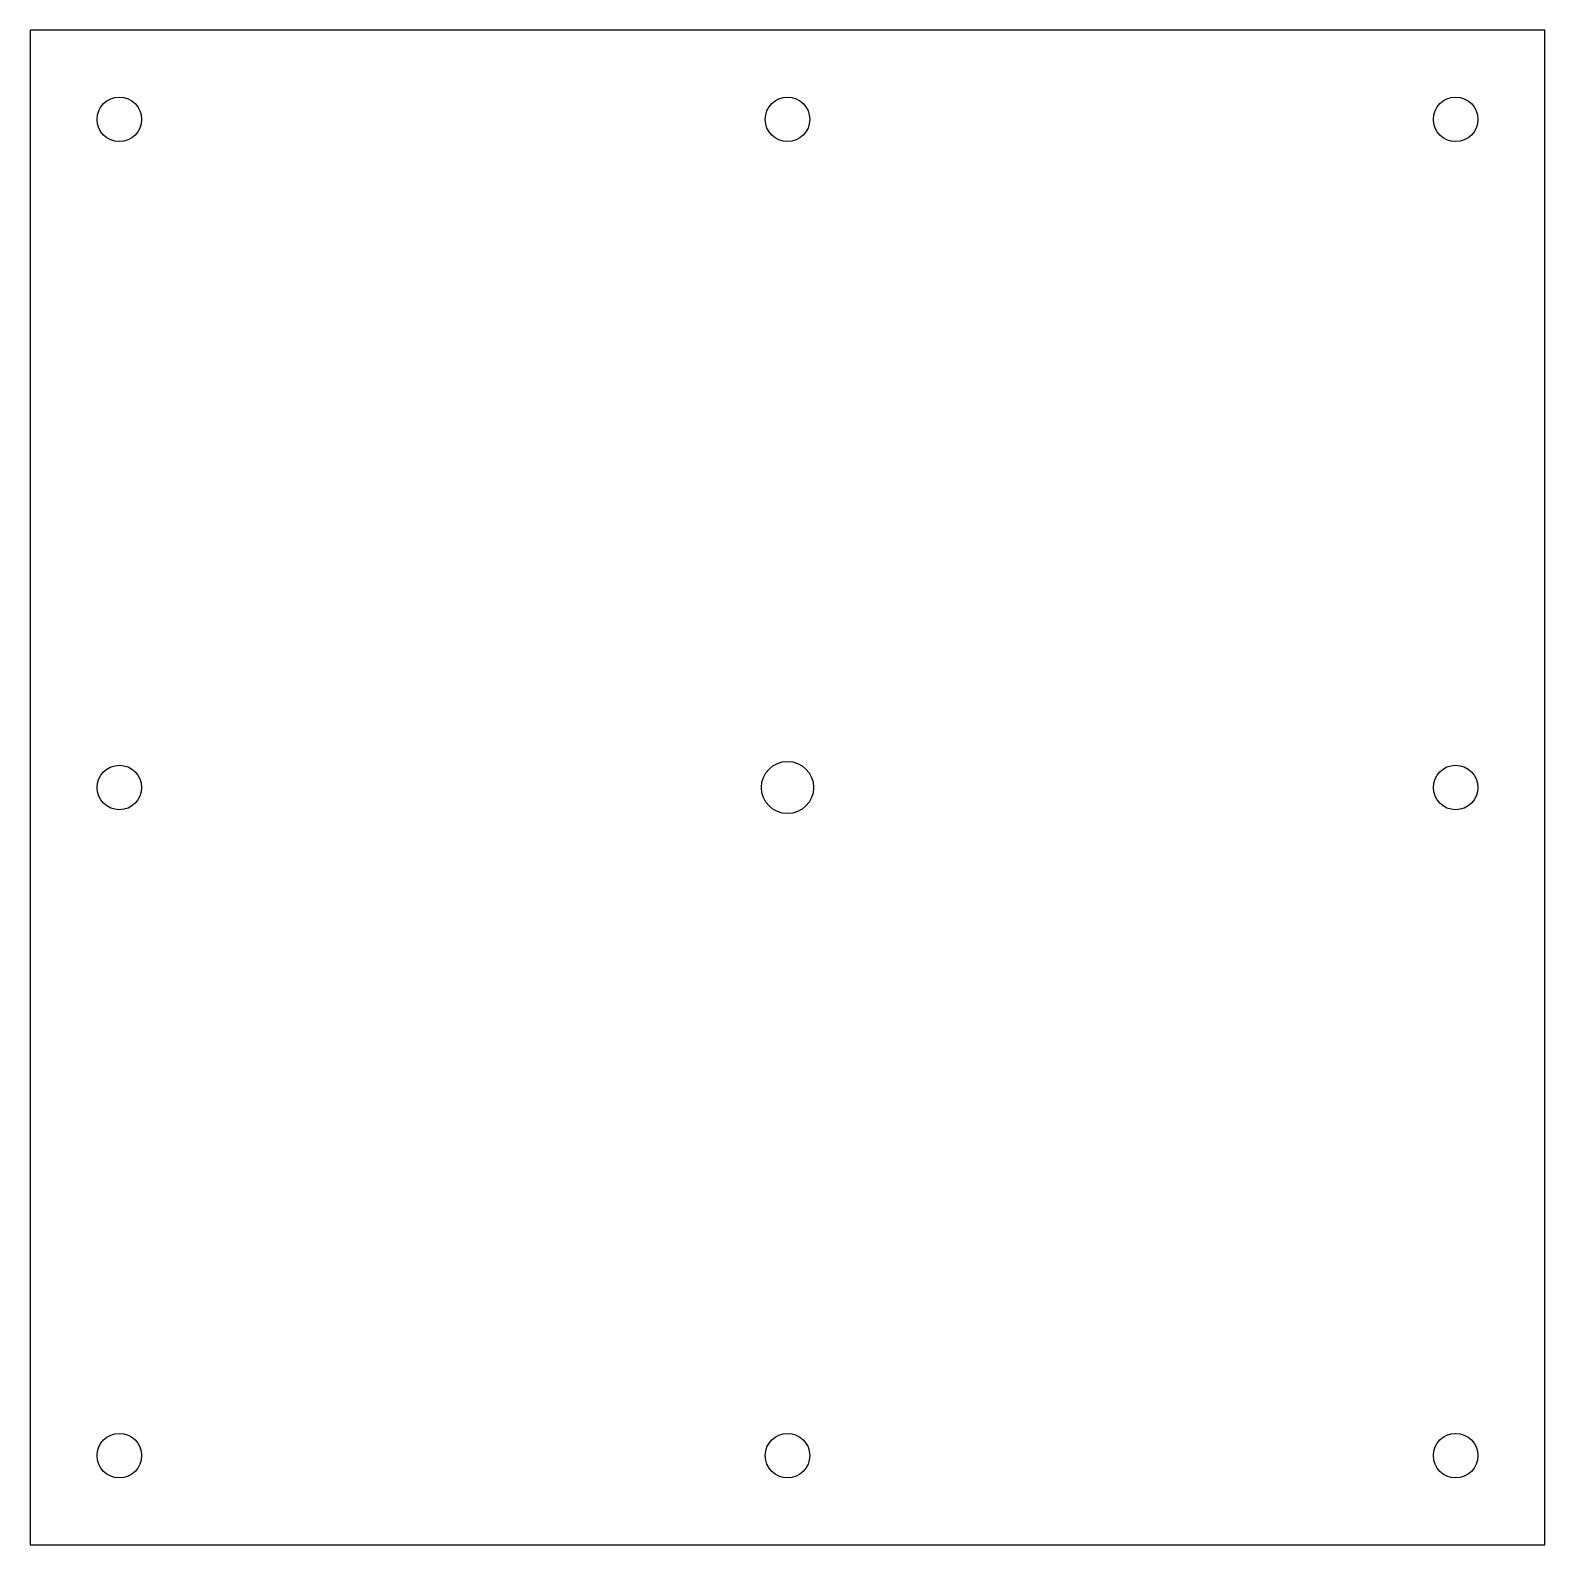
# Model space of a CAD drawing. Header units: millimetres. Extents: x 0 to 221, y 0 to 221.
import ezdxf

# ---------------------------------------------------------------- set-up
doc = ezdxf.new("R2010")
doc.units = ezdxf.units.MM
doc.layers.get('0').update_dxf_attribs({"linetype": 'CONTINUOUS', "lineweight": 25})

msp = doc.modelspace()

# ---------------------------------------------------------------- linework, layer by layer
for p, q in [((221, 221), (0, 221)), ((0, 221), (0, 0)), ((221, 0), (221, 221)), ((0, 0), (221, 0))]:
    msp.add_line(p, q)
for centre, radius in [((13, 208), 3.25), ((110.5, 208), 3.25), ((208, 208), 3.25), ((13, 110.5), 3.25), ((110.5, 110.5), 3.81), ((208, 110.5), 3.25), ((13, 13), 3.25), ((110.5, 13), 3.25), ((208, 13), 3.25)]:
    msp.add_circle(centre, radius)

doc.saveas('drawing.dxf')
